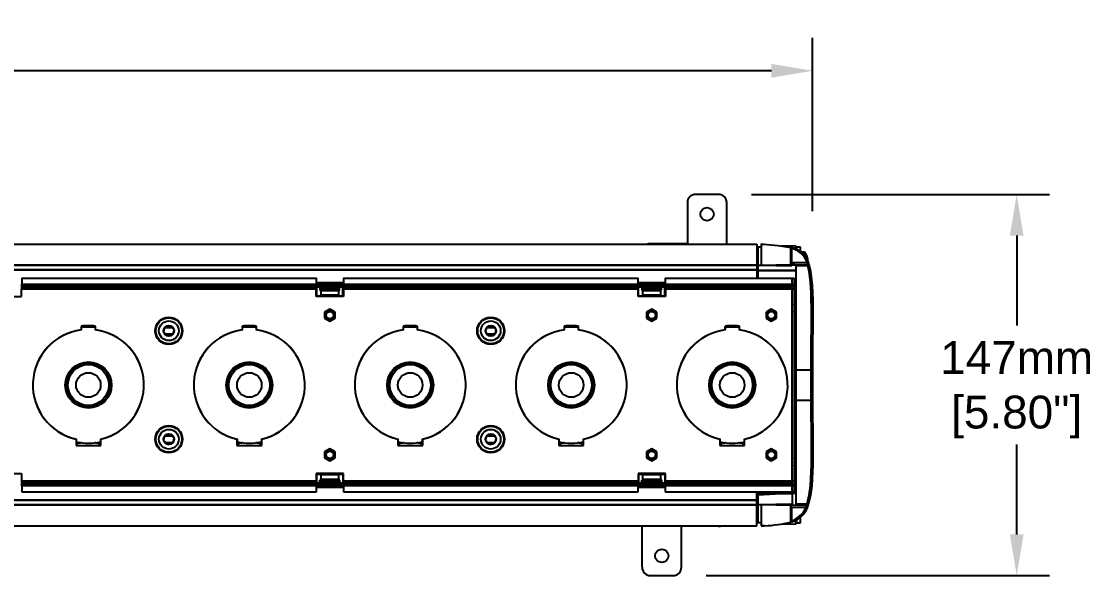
# Model space of a CAD drawing. Header units: inches. Extents: x 2.5 to 102.3, y 2 to 82.2.
# Drawn here: x 68.87 to 85.22, y 5.64 to 14.07 of the extents above; entities that cross this region are included whole.
import ezdxf

# ---------------------------------------------------------------- set-up
doc = ezdxf.new("R2010")
doc.units = ezdxf.units.IN
doc.header["$MEASUREMENT"] = 0
doc.layers.add('DIM', color=1, linetype='Continuous')
doc.styles.add('Arial', font='arial.ttf')
doc.dimstyles.new('ETC EU Metric & ANSI.50 Stacked', dxfattribs={"dimscale": 2.666667, "dimtxt": 0.5, "dimasz": 0.625, "dimexe": 0.5, "dimexo": 0.5, "dimgap": 0.166667, "dimtad": 0, "dimtih": 1, "dimtoh": 1, "dimdec": 0, "dimlfac": 25.4, "dimzin": 4, "dimdsep": 46, "dimtxsty": 'Arial', "dimcen": 0.25, "dimadec": 0, "dimazin": 0, "dimtfac": 0.75, "dimtdec": 0, "dimtofl": 0, "dimtmove": 0, "dimatfit": 3, "dimfxl": 1, "dimtolj": 1, "dimtzin": 0, "dimarcsym": 0})

# ---------------------------------------------------------------- blocks, each defined once
blk = doc.blocks.new('*D0')
at = {"layer": 'Defpoints', "color": 0, "transparency": 16777216}
for p in [(79.48, 11.436), (78.791, 5.636), (84.018, 5.636)]:
    blk.add_point(p, dxfattribs=at)
at = {"layer": 'DIM', "color": 0, "lineweight": -2, "transparency": 16777216}
for p, q in [((79.98, 11.436), (84.518, 11.436)), ((84.018, 10.811), (84.018, 9.441)), ((84.018, 6.261), (84.018, 7.631)), ((79.291, 5.636), (84.518, 5.636))]:
    blk.add_line(p, q, dxfattribs=at)
at = {"layer": 'DIM', "color": 0, "transparency": 16777216}
for points in [[(83.914, 10.811), (84.123, 10.811), (84.018, 11.436)], [(83.914, 6.261), (84.123, 6.261), (84.018, 5.636)]]:
    blk.add_solid(points, dxfattribs=at)
at = {"layer": 'DIM', "color": 0, "transparency": 16777216, "char_height": 0.5, "attachment_point": 5, "style": 'Arial'}
for s, insert in [('\\A1;147mm', (84.018, 8.954)), ('\\A1;[5.80"]', (84.018, 8.049))]:
    blk.add_mtext(s, dxfattribs=dict(at, insert=insert))
blk = doc.blocks.new('*D1')
at = {"layer": 'Defpoints', "color": 0, "transparency": 16777216}
for p in [(80.911, 13.319), (2.513, 10.68), (80.911, 10.68)]:
    blk.add_point(p, dxfattribs=at)
at = {"layer": 'DIM', "color": 0, "lineweight": -2, "transparency": 16777216}
for p, q in [((2.513, 11.18), (2.513, 13.819)), ((80.911, 11.18), (80.911, 13.819)), ((3.138, 13.319), (40.247, 13.319)), ((80.286, 13.319), (43.177, 13.319))]:
    blk.add_line(p, q, dxfattribs=at)
at = {"layer": 'DIM', "color": 0, "transparency": 16777216}
for points in [[(3.138, 13.424), (3.138, 13.215), (2.513, 13.319)], [(80.286, 13.424), (80.286, 13.215), (80.911, 13.319)]]:
    blk.add_solid(points, dxfattribs=at)
at = {"layer": 'DIM', "color": 0, "transparency": 16777216, "char_height": 0.5, "attachment_point": 5, "style": 'Arial'}
for s, insert in [('\\A1;1991mm', (41.712, 13.741)), ('\\A1;[78.40"]', (41.712, 12.832))]:
    blk.add_mtext(s, dxfattribs=dict(at, insert=insert))

msp = doc.modelspace()

# ---------------------------------------------------------------- linework, layer by layer
for p, q in [((79.005, 11.311), (79.005, 10.686)), ((79.48, 11.436), (79.13, 11.436)), ((79.605, 10.68), (79.605, 11.311)), ((3.363, 10.68), (80.063, 10.68)), ((79.005, 10.686), (78.441, 10.686)), ((80.063, 10.68), (80.063, 10.163)), ((80.078, 10.636), (80.078, 10.354)), ((80.128, 10.683), (80.128, 10.355)), ((80.128, 10.683), (80.221, 10.677)), ((80.128, 10.679), (80.221, 10.677)), ((80.655, 10.649), (80.437, 10.653)), ((80.579, 10.628), (80.581, 10.627)), ((80.583, 10.626), (80.581, 10.627)), ((80.583, 10.382), (80.583, 10.632)), ((80.655, 10.607), (80.655, 10.649)), ((80.665, 10.639), (80.665, 10.6)), ((80.725, 10.634), (80.665, 10.634)), ((80.725, 10.561), (80.725, 10.634)), ((80.063, 10.518), (80.078, 10.517)), ((80.588, 10.617), (80.588, 10.395)), ((80.776, 10.559), (80.747, 10.559)), ((80.747, 10.559), (80.747, 10.544)), ((80.776, 10.559), (80.776, 10.521)), ((80.793, 10.551), (80.793, 10.499)), ((80.828, 10.494), (80.828, 10.493)), ((3.363, 10.367), (80.063, 10.367)), ((80.063, 10.355), (3.363, 10.355)), ((80.072, 10.394), (80.06, 10.395)), ((80.063, 10.361), (80.078, 10.361)), ((80.078, 10.351), (80.063, 10.351)), ((80.065, 10.418), (80.078, 10.417)), ((80.078, 10.407), (80.065, 10.408)), ((80.128, 10.355), (80.078, 10.354)), ((80.078, 10.347), (80.078, 10.163)), ((80.578, 10.347), (80.117, 10.355)), ((80.404, 10.36), (80.578, 10.357)), ((80.578, 10.357), (80.578, 10.363)), ((80.588, 10.357), (80.578, 10.357)), ((80.579, 10.363), (80.579, 10.363)), ((80.588, 10.366), (80.588, 10.357)), ((80.593, 10.365), (80.593, 10.365)), ((80.658, 10.366), (80.658, 10.366)), ((80.659, 10.366), (80.829, 10.369)), ((80.659, 6.709), (80.659, 10.366)), ((80.84, 10.349), (80.659, 10.346)), ((80.828, 10.422), (80.828, 10.386)), ((80.828, 10.421), (80.841, 10.422)), ((80.841, 10.42), (80.828, 10.42)), ((80.828, 10.418), (80.841, 10.419)), ((80.829, 10.369), (80.833, 10.369)), ((80.841, 10.449), (80.838, 10.448)), ((80.838, 10.447), (80.841, 10.447)), ((3.363, 10.295), (80.063, 10.295)), ((80.063, 10.285), (3.363, 10.285)), ((68.869, 10.157), (68.874, 10.163)), ((68.874, 10.163), (68.874, 10.07)), ((68.874, 10.163), (73.353, 10.163)), ((73.353, 10.163), (73.353, 10.07)), ((73.358, 10.157), (73.353, 10.163)), ((73.358, 10.068), (73.358, 10.157)), ((73.774, 10.163), (73.769, 10.157)), ((73.769, 10.157), (73.769, 10.068)), ((73.774, 10.07), (73.774, 10.163)), ((73.774, 10.163), (78.253, 10.163)), ((78.253, 10.163), (78.253, 10.07)), ((78.258, 10.157), (78.253, 10.163)), ((78.258, 10.068), (78.258, 10.157)), ((78.674, 10.163), (78.669, 10.157)), ((78.669, 10.157), (78.669, 10.068)), ((78.674, 10.07), (78.674, 10.163)), ((78.674, 10.163), (80.603, 10.163)), ((80.063, 10.221), (80.078, 10.221)), ((80.078, 10.211), (80.063, 10.211)), ((80.078, 10.285), (80.659, 10.285)), ((80.659, 10.275), (80.078, 10.275)), ((80.603, 6.909), (80.603, 10.163)), ((80.603, 10.163), (80.633, 10.161)), ((80.633, 10.161), (80.633, 10.07)), ((68.871, 9.884), (68.871, 9.996)), ((73.356, 9.996), (68.871, 9.996)), ((68.873, 10.036), (68.872, 10.03)), ((68.872, 10.03), (73.355, 10.03)), ((73.354, 10.036), (68.873, 10.036)), ((68.874, 10.07), (73.353, 10.07)), ((73.354, 10.036), (73.355, 10.03)), ((73.356, 9.884), (73.356, 9.996)), ((73.358, 10.096), (73.769, 10.096)), ((73.769, 10.087), (73.358, 10.087)), ((73.363, 10.018), (73.358, 10.068)), ((73.359, 10.057), (73.768, 10.057)), ((73.768, 10.055), (73.359, 10.055)), ((73.362, 10.034), (73.413, 10.034)), ((73.362, 10.031), (73.413, 10.031)), ((73.363, 10.018), (73.363, 9.891)), ((73.413, 10.055), (73.413, 9.986)), ((73.413, 9.986), (73.428, 10.001)), ((73.427, 9.972), (73.413, 9.986)), ((73.428, 10.041), (73.414, 10.055)), ((73.699, 9.972), (73.427, 9.972)), ((73.698, 10.041), (73.428, 10.041)), ((73.698, 10.001), (73.428, 10.001)), ((73.698, 10.031), (73.429, 10.031)), ((73.429, 10.011), (73.429, 10.031)), ((73.698, 10.011), (73.429, 10.011)), ((73.698, 10.041), (73.713, 10.055)), ((73.698, 10.011), (73.698, 10.031)), ((73.713, 9.986), (73.698, 10.001)), ((73.699, 9.972), (73.713, 9.986)), ((73.713, 9.986), (73.713, 10.055)), ((73.713, 10.034), (73.765, 10.034)), ((73.713, 10.031), (73.765, 10.031)), ((73.769, 10.068), (73.763, 10.018)), ((73.763, 9.891), (73.763, 10.018)), ((73.771, 9.996), (73.771, 9.884)), ((78.256, 9.996), (73.771, 9.996)), ((73.772, 10.03), (73.773, 10.036)), ((73.772, 10.03), (78.255, 10.03)), ((78.254, 10.036), (73.773, 10.036)), ((73.774, 10.07), (78.253, 10.07)), ((78.254, 10.036), (78.255, 10.03)), ((78.256, 9.884), (78.256, 9.996)), ((78.258, 10.096), (78.669, 10.096)), ((78.669, 10.087), (78.258, 10.087)), ((78.263, 10.018), (78.258, 10.068)), ((78.259, 10.057), (78.668, 10.057)), ((78.668, 10.055), (78.259, 10.055)), ((78.262, 10.034), (78.313, 10.034)), ((78.262, 10.031), (78.313, 10.031)), ((78.263, 9.891), (78.263, 10.018)), ((78.313, 10.055), (78.313, 9.986)), ((78.313, 9.986), (78.328, 10.001)), ((78.327, 9.972), (78.313, 9.986)), ((78.328, 10.041), (78.314, 10.055)), ((78.599, 9.972), (78.327, 9.972)), ((78.598, 10.041), (78.328, 10.041)), ((78.598, 10.001), (78.328, 10.001)), ((78.329, 10.011), (78.329, 10.031)), ((78.598, 10.031), (78.329, 10.031)), ((78.598, 10.011), (78.329, 10.011)), ((78.598, 10.041), (78.613, 10.055)), ((78.598, 10.011), (78.598, 10.031)), ((78.613, 9.986), (78.598, 10.001)), ((78.599, 9.972), (78.613, 9.986)), ((78.613, 9.986), (78.613, 10.055)), ((78.613, 10.034), (78.665, 10.034)), ((78.613, 10.031), (78.665, 10.031)), ((78.669, 10.068), (78.663, 10.018)), ((78.663, 9.891), (78.663, 10.018)), ((78.671, 9.996), (78.671, 9.884)), ((80.631, 9.996), (78.671, 9.996)), ((78.672, 10.03), (78.673, 10.036)), ((78.672, 10.03), (80.603, 10.03)), ((80.603, 10.036), (78.673, 10.036)), ((78.674, 10.07), (80.633, 10.07)), ((80.633, 10.061), (80.603, 10.036)), ((80.633, 10.055), (80.603, 10.03)), ((80.631, 9.996), (80.631, 7.076)), ((80.631, 9.986), (80.659, 9.983)), ((80.659, 9.974), (80.631, 9.976)), ((80.633, 10.092), (80.659, 10.091)), ((80.659, 10.081), (80.633, 10.082)), ((80.633, 10.061), (80.633, 10.055)), ((68.456, 9.884), (68.871, 9.884)), ((68.871, 9.884), (68.863, 9.891)), ((73.356, 9.884), (73.363, 9.891)), ((73.771, 9.884), (73.356, 9.884)), ((73.363, 9.891), (73.404, 9.891)), ((73.414, 9.892), (73.427, 9.903)), ((73.699, 9.903), (73.427, 9.903)), ((73.713, 9.892), (73.699, 9.903)), ((73.723, 9.891), (73.763, 9.891)), ((73.771, 9.884), (73.763, 9.891)), ((78.256, 9.884), (78.263, 9.891)), ((78.671, 9.884), (78.256, 9.884)), ((78.263, 9.891), (78.313, 9.891)), ((78.313, 9.891), (78.327, 9.903)), ((78.599, 9.903), (78.327, 9.903)), ((78.613, 9.891), (78.599, 9.903)), ((78.613, 9.891), (78.663, 9.891)), ((78.671, 9.884), (78.663, 9.891)), ((80.631, 9.857), (80.659, 9.856)), ((73.563, 9.691), (73.483, 9.645)), ((73.563, 9.688), (73.486, 9.643)), ((73.643, 9.645), (73.563, 9.691)), ((73.563, 9.688), (73.563, 9.691)), ((73.641, 9.643), (73.563, 9.688)), ((78.463, 9.691), (78.383, 9.645)), ((78.463, 9.688), (78.386, 9.643)), ((78.543, 9.645), (78.463, 9.691)), ((78.463, 9.688), (78.463, 9.691)), ((78.541, 9.643), (78.463, 9.688)), ((80.283, 9.691), (80.203, 9.645)), ((80.283, 9.688), (80.206, 9.643)), ((80.363, 9.645), (80.283, 9.691)), ((80.283, 9.688), (80.283, 9.691)), ((80.361, 9.643), (80.283, 9.688)), ((73.483, 9.645), (73.483, 9.552)), ((73.486, 9.643), (73.483, 9.645)), ((73.486, 9.554), (73.483, 9.552)), ((73.483, 9.552), (73.563, 9.506)), ((73.486, 9.643), (73.486, 9.554)), ((73.486, 9.554), (73.563, 9.509)), ((73.563, 9.509), (73.641, 9.554)), ((73.563, 9.506), (73.643, 9.552)), ((73.563, 9.509), (73.563, 9.506)), ((73.641, 9.643), (73.643, 9.645)), ((73.641, 9.554), (73.641, 9.643)), ((73.641, 9.554), (73.643, 9.552)), ((73.643, 9.552), (73.643, 9.645)), ((78.383, 9.645), (78.383, 9.552)), ((78.386, 9.643), (78.383, 9.645)), ((78.386, 9.554), (78.383, 9.552)), ((78.383, 9.552), (78.463, 9.506)), ((78.386, 9.643), (78.386, 9.554)), ((78.386, 9.554), (78.463, 9.509)), ((78.463, 9.509), (78.541, 9.554)), ((78.463, 9.506), (78.543, 9.552)), ((78.463, 9.509), (78.463, 9.506)), ((78.541, 9.643), (78.543, 9.645)), ((78.541, 9.554), (78.541, 9.643)), ((78.541, 9.554), (78.543, 9.552)), ((78.543, 9.552), (78.543, 9.645)), ((80.203, 9.645), (80.203, 9.552)), ((80.206, 9.643), (80.203, 9.645)), ((80.206, 9.554), (80.203, 9.552)), ((80.203, 9.552), (80.283, 9.506)), ((80.206, 9.643), (80.206, 9.554)), ((80.206, 9.554), (80.283, 9.509)), ((80.283, 9.509), (80.361, 9.554)), ((80.283, 9.506), (80.363, 9.552)), ((80.283, 9.509), (80.283, 9.506)), ((80.361, 9.643), (80.363, 9.645)), ((80.361, 9.554), (80.361, 9.643)), ((80.361, 9.554), (80.363, 9.552)), ((80.363, 9.552), (80.363, 9.645)), ((69.779, 9.433), (69.779, 9.374)), ((69.788, 9.424), (69.779, 9.433)), ((69.783, 9.374), (69.783, 9.421)), ((69.787, 9.416), (69.888, 9.422)), ((69.79, 9.424), (69.79, 9.424)), ((69.79, 9.424), (69.79, 9.416)), ((69.888, 9.422), (69.99, 9.416)), ((69.987, 9.424), (69.987, 9.424)), ((69.987, 9.416), (69.987, 9.424)), ((69.988, 9.424), (69.998, 9.433)), ((69.994, 9.421), (69.994, 9.374)), ((69.998, 9.374), (69.998, 9.433)), ((71.041, 9.332), (71.058, 9.306)), ((71.052, 9.409), (71.173, 9.409)), ((71.17, 9.414), (71.056, 9.414)), ((71.084, 9.433), (71.059, 9.417)), ((71.061, 9.416), (71.169, 9.416)), ((71.079, 9.43), (71.137, 9.43)), ((71.082, 9.432), (71.133, 9.432)), ((71.144, 9.433), (71.114, 9.439)), ((71.186, 9.39), (71.169, 9.416)), ((71.185, 9.331), (71.191, 9.361)), ((72.229, 9.433), (72.229, 9.374)), ((72.238, 9.424), (72.229, 9.433)), ((72.233, 9.374), (72.233, 9.421)), ((72.237, 9.416), (72.338, 9.422)), ((72.24, 9.424), (72.24, 9.424)), ((72.24, 9.424), (72.24, 9.416)), ((72.338, 9.422), (72.44, 9.416)), ((72.437, 9.424), (72.437, 9.424)), ((72.437, 9.416), (72.437, 9.424)), ((72.438, 9.424), (72.448, 9.433)), ((72.444, 9.421), (72.444, 9.374)), ((72.448, 9.374), (72.448, 9.433)), ((74.688, 9.424), (74.679, 9.433)), ((74.679, 9.433), (74.679, 9.374)), ((74.683, 9.374), (74.683, 9.421)), ((74.687, 9.416), (74.788, 9.422)), ((74.69, 9.424), (74.69, 9.424)), ((74.69, 9.424), (74.69, 9.416)), ((74.788, 9.422), (74.89, 9.416)), ((74.887, 9.424), (74.887, 9.424)), ((74.887, 9.416), (74.887, 9.424)), ((74.888, 9.424), (74.898, 9.433)), ((74.894, 9.421), (74.894, 9.374)), ((74.898, 9.374), (74.898, 9.433)), ((75.941, 9.332), (75.958, 9.306)), ((75.952, 9.409), (76.073, 9.409)), ((76.07, 9.414), (75.956, 9.414)), ((75.984, 9.433), (75.959, 9.417)), ((75.961, 9.416), (76.069, 9.416)), ((75.979, 9.43), (76.037, 9.43)), ((75.982, 9.432), (76.033, 9.432)), ((76.044, 9.433), (76.014, 9.439)), ((76.086, 9.39), (76.069, 9.416)), ((76.085, 9.331), (76.091, 9.361)), ((77.138, 9.424), (77.129, 9.433)), ((77.129, 9.433), (77.129, 9.374)), ((77.133, 9.374), (77.133, 9.421)), ((77.137, 9.416), (77.238, 9.422)), ((77.14, 9.424), (77.14, 9.424)), ((77.14, 9.424), (77.14, 9.416)), ((77.238, 9.422), (77.34, 9.416)), ((77.337, 9.424), (77.337, 9.424)), ((77.337, 9.416), (77.337, 9.424)), ((77.338, 9.424), (77.348, 9.433)), ((77.344, 9.421), (77.344, 9.374)), ((77.348, 9.374), (77.348, 9.433)), ((79.588, 9.424), (79.579, 9.433)), ((79.579, 9.433), (79.579, 9.374)), ((79.583, 9.374), (79.583, 9.421)), ((79.587, 9.416), (79.688, 9.422)), ((79.59, 9.424), (79.59, 9.424)), ((79.59, 9.424), (79.59, 9.416)), ((79.688, 9.422), (79.79, 9.416)), ((79.787, 9.424), (79.787, 9.424)), ((79.787, 9.416), (79.787, 9.424)), ((79.788, 9.424), (79.798, 9.433)), ((79.794, 9.421), (79.794, 9.374)), ((79.798, 9.374), (79.798, 9.433)), ((71.053, 9.314), (71.176, 9.314)), ((71.056, 9.309), (71.171, 9.309)), ((71.169, 9.306), (71.058, 9.306)), ((71.083, 9.289), (71.113, 9.283)), ((71.089, 9.292), (71.148, 9.292)), ((71.143, 9.289), (71.168, 9.306)), ((75.953, 9.314), (76.076, 9.314)), ((75.956, 9.309), (76.071, 9.309)), ((76.069, 9.306), (75.958, 9.306)), ((75.983, 9.289), (76.013, 9.283)), ((75.989, 9.292), (76.048, 9.292)), ((76.043, 9.289), (76.068, 9.306)), ((80.659, 8.768), (80.891, 8.768)), ((80.892, 8.307), (80.891, 8.768)), ((80.911, 8.768), (80.911, 8.307)), ((80.659, 8.307), (80.892, 8.307)), ((69.7, 7.712), (69.7, 7.615)), ((69.706, 7.664), (69.706, 7.712)), ((70.071, 7.712), (70.071, 7.664)), ((70.077, 7.615), (70.077, 7.712)), ((71.174, 7.758), (71.051, 7.758)), ((71.053, 7.761), (71.172, 7.761)), ((71.17, 7.764), (71.056, 7.764)), ((71.058, 7.766), (71.169, 7.766)), ((71.084, 7.783), (71.059, 7.767)), ((71.079, 7.78), (71.138, 7.78)), ((71.144, 7.783), (71.114, 7.789)), ((71.186, 7.74), (71.169, 7.766)), ((71.185, 7.681), (71.191, 7.711)), ((72.15, 7.712), (72.15, 7.615)), ((72.156, 7.664), (72.156, 7.712)), ((72.521, 7.712), (72.521, 7.664)), ((72.527, 7.615), (72.527, 7.712)), ((74.6, 7.712), (74.6, 7.615)), ((74.606, 7.664), (74.606, 7.712)), ((74.971, 7.712), (74.971, 7.664)), ((74.977, 7.615), (74.977, 7.712)), ((76.074, 7.758), (75.951, 7.758)), ((75.953, 7.761), (76.072, 7.761)), ((76.07, 7.764), (75.956, 7.764)), ((75.958, 7.766), (76.069, 7.766)), ((75.984, 7.783), (75.959, 7.767)), ((75.979, 7.78), (76.038, 7.78)), ((76.044, 7.783), (76.014, 7.789)), ((76.086, 7.74), (76.069, 7.766)), ((76.085, 7.681), (76.091, 7.711)), ((77.05, 7.712), (77.05, 7.615)), ((77.056, 7.664), (77.056, 7.712)), ((77.421, 7.712), (77.421, 7.664)), ((77.427, 7.615), (77.427, 7.712)), ((79.5, 7.712), (79.5, 7.615)), ((79.506, 7.664), (79.506, 7.712)), ((79.871, 7.712), (79.871, 7.664)), ((79.877, 7.615), (79.877, 7.712)), ((69.7, 7.615), (69.713, 7.628)), ((69.7, 7.615), (70.077, 7.615)), ((69.713, 7.628), (69.713, 7.66)), ((69.715, 7.63), (69.743, 7.654)), ((69.743, 7.654), (69.743, 7.662)), ((69.743, 7.654), (69.775, 7.654)), ((70.001, 7.654), (70.034, 7.654)), ((70.034, 7.654), (70.034, 7.662)), ((70.062, 7.63), (70.034, 7.654)), ((70.063, 7.66), (70.063, 7.628)), ((70.077, 7.615), (70.063, 7.628)), ((71.041, 7.682), (71.058, 7.656)), ((71.053, 7.663), (71.175, 7.663)), ((71.056, 7.659), (71.171, 7.659)), ((71.166, 7.656), (71.058, 7.656)), ((71.083, 7.639), (71.113, 7.633)), ((71.09, 7.642), (71.148, 7.642)), ((71.094, 7.641), (71.145, 7.641)), ((71.143, 7.639), (71.168, 7.656)), ((72.15, 7.615), (72.163, 7.628)), ((72.15, 7.615), (72.527, 7.615)), ((72.163, 7.628), (72.163, 7.66)), ((72.165, 7.63), (72.193, 7.654)), ((72.193, 7.654), (72.193, 7.662)), ((72.193, 7.654), (72.225, 7.654)), ((72.451, 7.654), (72.484, 7.654)), ((72.484, 7.654), (72.484, 7.662)), ((72.512, 7.63), (72.484, 7.654)), ((72.513, 7.66), (72.513, 7.628)), ((72.527, 7.615), (72.513, 7.628)), ((73.563, 7.566), (73.483, 7.52)), ((73.563, 7.563), (73.486, 7.518)), ((73.643, 7.52), (73.563, 7.566)), ((73.563, 7.563), (73.563, 7.566)), ((73.641, 7.518), (73.563, 7.563)), ((74.6, 7.615), (74.613, 7.628)), ((74.6, 7.615), (74.977, 7.615)), ((74.613, 7.628), (74.613, 7.66)), ((74.615, 7.63), (74.643, 7.654)), ((74.643, 7.654), (74.643, 7.662)), ((74.643, 7.654), (74.675, 7.654)), ((74.901, 7.654), (74.934, 7.654)), ((74.934, 7.654), (74.934, 7.662)), ((74.962, 7.63), (74.934, 7.654)), ((74.963, 7.66), (74.963, 7.628)), ((74.977, 7.615), (74.963, 7.628)), ((75.941, 7.682), (75.958, 7.656)), ((75.953, 7.663), (76.075, 7.663)), ((75.956, 7.659), (76.071, 7.659)), ((76.066, 7.656), (75.958, 7.656)), ((75.983, 7.639), (76.013, 7.633)), ((75.99, 7.642), (76.048, 7.642)), ((75.994, 7.641), (76.045, 7.641)), ((76.043, 7.639), (76.068, 7.656)), ((77.05, 7.615), (77.063, 7.628)), ((77.05, 7.615), (77.427, 7.615)), ((77.063, 7.628), (77.063, 7.66)), ((77.065, 7.63), (77.093, 7.654)), ((77.093, 7.654), (77.093, 7.662)), ((77.093, 7.654), (77.125, 7.654)), ((77.351, 7.654), (77.384, 7.654)), ((77.384, 7.654), (77.384, 7.662)), ((77.412, 7.63), (77.384, 7.654)), ((77.396, 7.644), (77.413, 7.644)), ((77.413, 7.66), (77.413, 7.628)), ((77.427, 7.615), (77.413, 7.628)), ((78.463, 7.566), (78.383, 7.52)), ((78.463, 7.563), (78.386, 7.518)), ((78.543, 7.52), (78.463, 7.566)), ((78.463, 7.563), (78.463, 7.566)), ((78.541, 7.518), (78.463, 7.563)), ((79.5, 7.615), (79.513, 7.628)), ((79.5, 7.615), (79.877, 7.615)), ((79.513, 7.628), (79.513, 7.66)), ((79.513, 7.644), (79.531, 7.644)), ((79.515, 7.63), (79.543, 7.654)), ((79.543, 7.654), (79.543, 7.662)), ((79.543, 7.654), (79.575, 7.654)), ((79.801, 7.654), (79.834, 7.654)), ((79.834, 7.654), (79.834, 7.662)), ((79.862, 7.63), (79.834, 7.654)), ((79.863, 7.66), (79.863, 7.628)), ((79.877, 7.615), (79.863, 7.628)), ((80.283, 7.566), (80.203, 7.52)), ((80.283, 7.563), (80.206, 7.518)), ((80.363, 7.52), (80.283, 7.566)), ((80.283, 7.563), (80.283, 7.566)), ((80.361, 7.518), (80.283, 7.563)), ((73.483, 7.52), (73.483, 7.427)), ((73.486, 7.518), (73.483, 7.52)), ((73.486, 7.429), (73.483, 7.427)), ((73.483, 7.427), (73.563, 7.381)), ((73.486, 7.518), (73.486, 7.429)), ((73.486, 7.429), (73.563, 7.384)), ((73.563, 7.384), (73.641, 7.429)), ((73.563, 7.381), (73.643, 7.427)), ((73.563, 7.384), (73.563, 7.381)), ((73.641, 7.518), (73.643, 7.52)), ((73.641, 7.429), (73.641, 7.518)), ((73.641, 7.429), (73.643, 7.427)), ((73.643, 7.427), (73.643, 7.52)), ((78.383, 7.52), (78.383, 7.427)), ((78.386, 7.518), (78.383, 7.52)), ((78.386, 7.429), (78.383, 7.427)), ((78.383, 7.427), (78.463, 7.381)), ((78.386, 7.518), (78.386, 7.429)), ((78.386, 7.429), (78.463, 7.384)), ((78.463, 7.384), (78.541, 7.429)), ((78.463, 7.381), (78.543, 7.427)), ((78.463, 7.384), (78.463, 7.381)), ((78.541, 7.518), (78.543, 7.52)), ((78.541, 7.429), (78.541, 7.518)), ((78.541, 7.429), (78.543, 7.427)), ((78.543, 7.427), (78.543, 7.52)), ((80.203, 7.52), (80.203, 7.427)), ((80.206, 7.518), (80.203, 7.52)), ((80.206, 7.429), (80.203, 7.427)), ((80.203, 7.427), (80.283, 7.381)), ((80.206, 7.518), (80.206, 7.429)), ((80.206, 7.429), (80.283, 7.384)), ((80.283, 7.384), (80.361, 7.429)), ((80.283, 7.381), (80.363, 7.427)), ((80.283, 7.384), (80.283, 7.381)), ((80.361, 7.518), (80.363, 7.52)), ((80.361, 7.429), (80.361, 7.518)), ((80.361, 7.429), (80.363, 7.427)), ((80.363, 7.427), (80.363, 7.52)), ((80.659, 7.217), (80.631, 7.215)), ((68.456, 7.189), (68.871, 7.189)), ((68.871, 7.189), (68.863, 7.181)), ((68.871, 7.189), (68.871, 7.076)), ((68.871, 7.076), (73.356, 7.076)), ((68.872, 7.042), (68.873, 7.036)), ((73.355, 7.042), (68.872, 7.042)), ((68.873, 7.036), (73.354, 7.036)), ((73.355, 7.042), (73.354, 7.036)), ((73.356, 7.189), (73.356, 7.076)), ((73.356, 7.189), (73.363, 7.181)), ((73.771, 7.189), (73.356, 7.189)), ((73.358, 7.004), (73.363, 7.054)), ((73.413, 7.041), (73.362, 7.041)), ((73.413, 7.038), (73.362, 7.038)), ((73.363, 7.181), (73.363, 7.054)), ((73.363, 7.181), (73.413, 7.181)), ((73.413, 7.181), (73.427, 7.17)), ((73.427, 7.1), (73.413, 7.086)), ((73.413, 7.086), (73.428, 7.071)), ((73.413, 7.017), (73.413, 7.086)), ((73.428, 7.031), (73.414, 7.017)), ((73.699, 7.17), (73.427, 7.17)), ((73.699, 7.1), (73.427, 7.1)), ((73.698, 7.071), (73.428, 7.071)), ((73.698, 7.031), (73.428, 7.031)), ((73.429, 7.061), (73.429, 7.041)), ((73.698, 7.061), (73.429, 7.061)), ((73.698, 7.041), (73.429, 7.041)), ((73.713, 7.086), (73.698, 7.071)), ((73.698, 7.061), (73.698, 7.041)), ((73.698, 7.031), (73.713, 7.017)), ((73.713, 7.181), (73.699, 7.17)), ((73.699, 7.1), (73.713, 7.086)), ((73.713, 7.181), (73.763, 7.181)), ((73.713, 7.086), (73.713, 7.017)), ((73.765, 7.041), (73.713, 7.041)), ((73.765, 7.038), (73.713, 7.038)), ((73.771, 7.189), (73.763, 7.181)), ((73.763, 7.181), (73.763, 7.054)), ((73.763, 7.054), (73.769, 7.004)), ((73.771, 7.076), (73.771, 7.189)), ((73.771, 7.076), (78.256, 7.076)), ((73.773, 7.036), (73.772, 7.042)), ((78.255, 7.042), (73.772, 7.042)), ((73.773, 7.036), (78.254, 7.036)), ((78.255, 7.042), (78.254, 7.036)), ((78.256, 7.189), (78.256, 7.076)), ((78.256, 7.189), (78.263, 7.181)), ((78.671, 7.189), (78.256, 7.189)), ((78.258, 7.004), (78.263, 7.054)), ((78.313, 7.041), (78.262, 7.041)), ((78.313, 7.038), (78.262, 7.038)), ((78.263, 7.181), (78.263, 7.054)), ((78.263, 7.181), (78.313, 7.181)), ((78.313, 7.181), (78.327, 7.17)), ((78.327, 7.1), (78.313, 7.086)), ((78.313, 7.086), (78.328, 7.071)), ((78.313, 7.017), (78.313, 7.086)), ((78.328, 7.031), (78.314, 7.017)), ((78.599, 7.17), (78.327, 7.17)), ((78.599, 7.1), (78.327, 7.1)), ((78.598, 7.071), (78.328, 7.071)), ((78.598, 7.031), (78.328, 7.031)), ((78.329, 7.061), (78.329, 7.041)), ((78.598, 7.061), (78.329, 7.061)), ((78.598, 7.041), (78.329, 7.041)), ((78.613, 7.086), (78.598, 7.071)), ((78.598, 7.061), (78.598, 7.041)), ((78.598, 7.031), (78.613, 7.017)), ((78.613, 7.181), (78.599, 7.17)), ((78.599, 7.1), (78.613, 7.086)), ((78.613, 7.181), (78.663, 7.181)), ((78.613, 7.086), (78.613, 7.017)), ((78.665, 7.041), (78.613, 7.041)), ((78.665, 7.038), (78.613, 7.038)), ((78.671, 7.189), (78.663, 7.181)), ((78.663, 7.181), (78.663, 7.054)), ((78.663, 7.054), (78.669, 7.004)), ((78.671, 7.076), (78.671, 7.189)), ((78.671, 7.076), (80.631, 7.076)), ((78.673, 7.036), (78.672, 7.042)), ((80.603, 7.042), (78.672, 7.042)), ((78.673, 7.036), (80.603, 7.036)), ((80.633, 7.017), (80.603, 7.042)), ((80.633, 7.011), (80.603, 7.036)), ((80.631, 7.096), (80.659, 7.098)), ((80.659, 7.089), (80.631, 7.087)), ((68.874, 6.909), (68.869, 6.915)), ((73.353, 7.003), (68.874, 7.003)), ((68.874, 7.003), (68.874, 6.909)), ((68.874, 6.909), (73.353, 6.909)), ((73.353, 7.003), (73.353, 6.909)), ((73.353, 6.909), (73.358, 6.915)), ((73.358, 6.915), (73.358, 7.004)), ((73.358, 6.985), (73.769, 6.985)), ((73.769, 6.977), (73.358, 6.977)), ((73.359, 7.017), (73.768, 7.017)), ((73.768, 7.015), (73.359, 7.015)), ((73.769, 7.004), (73.769, 6.915)), ((73.769, 6.915), (73.774, 6.909)), ((73.774, 6.909), (73.774, 7.003)), ((78.253, 7.003), (73.774, 7.003)), ((73.774, 6.909), (78.253, 6.909)), ((78.253, 7.003), (78.253, 6.909)), ((78.253, 6.909), (78.258, 6.915)), ((78.258, 6.915), (78.258, 7.004)), ((78.258, 6.985), (78.669, 6.985)), ((78.669, 6.977), (78.258, 6.977)), ((78.259, 7.017), (78.668, 7.017)), ((78.668, 7.015), (78.259, 7.015)), ((78.669, 7.004), (78.669, 6.915)), ((78.669, 6.915), (78.674, 6.909)), ((78.674, 6.909), (78.674, 7.003)), ((80.633, 7.003), (78.674, 7.003)), ((78.674, 6.909), (80.603, 6.909)), ((80.063, 6.393), (80.063, 6.909)), ((80.075, 6.895), (80.063, 6.895)), ((80.078, 6.909), (80.078, 6.725)), ((80.078, 6.88), (80.434, 6.899)), ((80.078, 6.87), (80.433, 6.889)), ((80.433, 6.879), (80.078, 6.86)), ((80.433, 6.889), (80.659, 6.889)), ((80.608, 6.879), (80.433, 6.879)), ((80.434, 6.899), (80.605, 6.899)), ((80.633, 6.912), (80.603, 6.909)), ((80.605, 6.899), (80.605, 6.909)), ((80.608, 6.71), (80.608, 6.879)), ((80.633, 7.017), (80.633, 7.011)), ((80.633, 7.003), (80.633, 6.912)), ((80.633, 6.99), (80.659, 6.992)), ((3.363, 6.787), (80.063, 6.787)), ((80.063, 6.777), (3.363, 6.777)), ((3.363, 6.717), (80.063, 6.717)), ((80.063, 6.705), (3.363, 6.705)), ((80.078, 6.842), (80.066, 6.842)), ((80.067, 6.841), (80.067, 6.84)), ((80.072, 6.835), (80.077, 6.835)), ((80.078, 6.836), (80.078, 6.838)), ((80.078, 6.718), (80.078, 6.437)), ((80.078, 6.718), (80.128, 6.717)), ((80.117, 6.718), (80.578, 6.726)), ((80.128, 6.717), (80.128, 6.39)), ((80.578, 6.716), (80.404, 6.713)), ((80.588, 6.716), (80.578, 6.716)), ((80.578, 6.71), (80.578, 6.716)), ((80.579, 6.71), (80.579, 6.71)), ((80.588, 6.716), (80.588, 6.709)), ((80.593, 6.71), (80.819, 6.706)), ((80.659, 6.729), (80.828, 6.726)), ((80.583, 6.452), (80.583, 6.7)), ((80.588, 6.68), (80.588, 6.462)), ((3.363, 6.393), (80.063, 6.393)), ((78.316, 5.761), (78.316, 6.393)), ((79.48, 6.386), (78.916, 6.386)), ((78.916, 5.761), (78.916, 6.386)), ((80.128, 6.394), (80.182, 6.393)), ((80.182, 6.393), (80.128, 6.39)), ((80.431, 6.42), (80.655, 6.423)), ((80.581, 6.452), (80.579, 6.451)), ((80.581, 6.452), (80.583, 6.453)), ((80.655, 6.423), (80.655, 6.481)), ((80.665, 6.486), (80.665, 6.433)), ((80.665, 6.439), (80.725, 6.439)), ((80.725, 6.439), (80.725, 6.533)), ((78.441, 5.636), (78.791, 5.636))]:
    msp.add_line(p, q)
at = {"flags": 128}
for points in [[(78.441, 10.686), (78.416, 10.684), (78.401, 10.68)], [(80.128, 10.637), (80.103, 10.636), (80.078, 10.636)], [(80.221, 10.677), (80.385, 10.662), (80.579, 10.628)], [(80.579, 10.363), (80.579, 10.368), (80.579, 10.5), (80.579, 10.628)], [(80.065, 10.407), (80.081, 10.406), (80.081, 10.406)], [(80.579, 10.363), (80.358, 10.359), (80.243, 10.357), (80.128, 10.355)], [(80.583, 10.402), (80.643, 10.403), (80.829, 10.406)], [(80.833, 10.369), (80.721, 10.367), (80.593, 10.365)], [(80.593, 10.365), (80.621, 10.365), (80.644, 10.366), (80.658, 10.366)], [(80.847, 10.409), (80.846, 10.41), (80.845, 10.41), (80.844, 10.41), (80.842, 10.41), (80.839, 10.409), (80.836, 10.409), (80.833, 10.408), (80.829, 10.406)], [(80.834, 10.369), (80.839, 10.37), (80.845, 10.374), (80.849, 10.378), (80.851, 10.383), (80.852, 10.387), (80.852, 10.39), (80.852, 10.393), (80.852, 10.395), (80.851, 10.398), (80.849, 10.403), (80.847, 10.408), (80.847, 10.409)], [(80.891, 8.768), (80.891, 8.979), (80.893, 9.617), (80.889, 9.94), (80.881, 10.102), (80.86, 10.263), (80.84, 10.349)], [(80.859, 10.355), (80.879, 10.267), (80.906, 10.052), (80.913, 9.835), (80.913, 9.617), (80.911, 8.979), (80.911, 8.768)], [(69.987, 9.424), (69.988, 9.424), (69.989, 9.424)], [(71.042, 9.392), (71.037, 9.377), (71.035, 9.361)], [(72.437, 9.424), (72.438, 9.424), (72.439, 9.424)], [(74.887, 9.424), (74.888, 9.424), (74.889, 9.424)], [(75.942, 9.392), (75.937, 9.377), (75.935, 9.361)], [(77.337, 9.424), (77.338, 9.424), (77.339, 9.424)], [(79.787, 9.424), (79.788, 9.424), (79.789, 9.424)], [(80.828, 6.726), (80.861, 6.862), (80.878, 7.003), (80.893, 7.32), (80.894, 7.638), (80.892, 8.307)], [(80.911, 8.307), (80.911, 8.277), (80.914, 7.638), (80.913, 7.319), (80.898, 7.001), (80.88, 6.859), (80.846, 6.72)], [(71.042, 7.742), (71.037, 7.727), (71.035, 7.711)], [(75.942, 7.742), (75.937, 7.727), (75.935, 7.711)], [(80.075, 6.895), (80.071, 6.903), (80.07, 6.909)], [(80.066, 6.842), (80.07, 6.837), (80.072, 6.835)], [(80.077, 6.836), (80.077, 6.836), (80.078, 6.837)], [(80.128, 6.717), (80.243, 6.715), (80.358, 6.713), (80.579, 6.71)], [(80.579, 6.451), (80.579, 6.462), (80.579, 6.576), (80.579, 6.71)], [(80.593, 6.71), (80.593, 6.71), (80.592, 6.71), (80.586, 6.708), (80.585, 6.707)], [(80.832, 6.666), (80.833, 6.668), (80.835, 6.673), (80.837, 6.678), (80.838, 6.681), (80.838, 6.684), (80.838, 6.689), (80.836, 6.695), (80.832, 6.701), (80.827, 6.705), (80.819, 6.706), (80.819, 6.706)], [(80.815, 6.669), (80.774, 6.67), (80.583, 6.673)], [(80.815, 6.669), (80.818, 6.668), (80.821, 6.667), (80.824, 6.666), (80.827, 6.665), (80.829, 6.665), (80.83, 6.665), (80.831, 6.665), (80.832, 6.666)], [(79.48, 6.386), (79.505, 6.389), (79.52, 6.393)], [(80.06, 6.472), (80.068, 6.482), (80.076, 6.493)], [(80.128, 6.436), (80.103, 6.436), (80.078, 6.437)]]:
    msp.add_lwpolyline(points, dxfattribs=at)
for centre, radius in [((79.305, 11.136), 0.101), ((73.563, 9.599), 0.062), ((73.563, 9.599), 0.0564), ((78.463, 9.599), 0.062), ((78.463, 9.599), 0.0564), ((80.283, 9.599), 0.062), ((80.283, 9.599), 0.0564), ((71.113, 9.361), 0.209), ((71.113, 9.361), 0.199), ((71.113, 9.361), 0.15), ((76.013, 9.361), 0.209), ((76.013, 9.361), 0.199), ((76.013, 9.361), 0.15), ((71.113, 9.361), 0.0809), ((71.113, 9.361), 0.08), ((71.113, 9.361), 0.078), ((76.013, 9.361), 0.0809), ((76.013, 9.361), 0.08), ((76.013, 9.361), 0.078), ((69.888, 8.536), 0.352), ((69.888, 8.536), 0.337), ((69.888, 8.536), 0.311), ((72.338, 8.536), 0.352), ((72.338, 8.536), 0.337), ((72.338, 8.536), 0.311), ((74.788, 8.536), 0.352), ((74.788, 8.536), 0.337), ((74.788, 8.536), 0.311), ((77.238, 8.536), 0.352), ((77.238, 8.536), 0.337), ((77.238, 8.536), 0.311), ((79.688, 8.536), 0.352), ((79.688, 8.536), 0.337), ((79.688, 8.536), 0.311), ((69.888, 8.536), 0.187), ((72.338, 8.536), 0.187), ((74.788, 8.536), 0.187), ((77.238, 8.536), 0.187), ((79.688, 8.536), 0.187), ((71.113, 7.711), 0.209), ((71.113, 7.711), 0.199), ((71.113, 7.711), 0.15), ((76.013, 7.711), 0.209), ((76.013, 7.711), 0.199), ((76.013, 7.711), 0.15), ((71.113, 7.711), 0.0809), ((71.113, 7.711), 0.08), ((71.113, 7.711), 0.078), ((76.013, 7.711), 0.0809), ((76.013, 7.711), 0.08), ((76.013, 7.711), 0.078), ((73.563, 7.474), 0.062), ((73.563, 7.474), 0.0564), ((78.463, 7.474), 0.062), ((78.463, 7.474), 0.0564), ((80.283, 7.474), 0.062), ((80.283, 7.474), 0.0564), ((78.616, 5.936), 0.101)]:
    msp.add_circle(centre, radius)
for centre, radius, start, end in [((79.13, 11.311), 0.125, 90, 180), ((79.48, 11.311), 0.125, 0, 90), ((80.498, 10.265), 0.377, 22.4789, 77.0303), ((80.655, 10.639), 0.01, 0, 89), ((80.5, 10.271), 0.356, 22.3109, 76.4854), ((80.747, 10.537), 0.022, 90, 129.9561), ((80.776, 10.537), 0.022, 39.7904, 90), ((80.613, 10.401), 0.234, 23.5093, 39.7904), ((80.612, 10.402), 0.234, 12.0944, 22.9904), ((80.578, 10.357), 0.01, 269, 0), ((80.722, 10.352), 0.144, 178.0047, 181.9953), ((80.578, 10.373), 0.00999, 273.3886, 0.0744), ((80.593, 10.375), 0.00975, 228.4927, 270.8323), ((80.593, 10.375), 0.01, 230.5417, 270.997), ((80.794, 10.645), 0.231, 278.3767, 281.7421), ((80.667, 10.373), 0.166, 358.807, 11.7492), ((80.953, 10.423), 0.136, 203.5668, 213.114), ((80.839, 10.426), 0.0223, 83.8465, 93.3431), ((80.606, 10.403), 0.236, 4.8721, 11.2476), ((80.83, 10.472), 0.0272, 286.5088, 294.8072), ((80.453, 11.673), 1.379, 286.3086, 287.1237), ((80.661, 10.418), 0.183, 9.6027, 10.3191), ((80.806, 10.437), 0.0387, 335.9303, 337.4095), ((80.797, 10.436), 0.0472, 338.6186, 339.9773), ((88.193, 12.537), 7.651, 196.3587, 196.5684), ((80.378, 9.704), 0.26, 346.5295, 13.4705), ((69.888, 8.536), 0.845, 97.4403, 257.1306), ((69.888, 8.536), 0.845, 97.1531, 257.538), ((69.888, 8.536), 0.903, 83.0398, 96.9602), ((69.788, 9.419), 0.0049, 73.6052, 95.1959), ((69.888, 8.536), 0.893, 83.6615, 96.3385), ((69.888, 8.536), 0.845, 282.462, 82.8469), ((69.888, 8.536), 0.845, 282.8694, 82.5597), ((72.338, 8.536), 0.845, 97.4403, 257.1306), ((72.338, 8.536), 0.845, 97.1531, 257.538), ((72.338, 8.536), 0.903, 83.0398, 96.9602), ((72.238, 9.419), 0.0049, 73.6076, 95.194), ((72.338, 8.536), 0.893, 83.6615, 96.3385), ((72.338, 8.536), 0.845, 282.462, 82.8469), ((72.338, 8.536), 0.845, 282.8694, 82.5597), ((74.788, 8.536), 0.845, 97.4403, 257.1306), ((74.788, 8.536), 0.845, 97.1531, 257.538), ((74.788, 8.536), 0.903, 83.0398, 96.9602), ((74.688, 9.419), 0.0049, 73.6093, 95.1919), ((74.788, 8.536), 0.893, 83.6615, 96.3385), ((74.788, 8.536), 0.845, 282.462, 82.8469), ((74.788, 8.536), 0.845, 282.8694, 82.5597), ((77.238, 8.536), 0.845, 97.4403, 257.1306), ((77.238, 8.536), 0.845, 97.1531, 257.538), ((77.238, 8.536), 0.903, 83.0398, 96.9602), ((77.138, 9.419), 0.00491, 73.6186, 95.1843), ((77.238, 8.536), 0.893, 83.6615, 96.3385), ((77.238, 8.536), 0.845, 282.462, 82.8469), ((77.238, 8.536), 0.845, 282.8694, 82.5597), ((79.688, 8.536), 0.845, 97.4403, 257.1306), ((79.688, 8.536), 0.845, 97.1531, 257.538), ((79.688, 8.536), 0.903, 83.0398, 96.9602), ((79.588, 9.419), 0.0049, 73.5999, 95.1994), ((79.688, 8.536), 0.893, 83.6615, 96.3385), ((79.688, 8.536), 0.845, 282.462, 82.8469), ((79.688, 8.536), 0.845, 282.8694, 82.5597), ((80.897, 8.989), 0.221, 268.5641, 273.6668), ((80.898, 8.143), 0.164, 85.3255, 92.1955), ((69.888, 8.536), 0.886, 258.1276, 281.8724), ((72.338, 8.536), 0.886, 258.1276, 281.8724), ((74.788, 8.536), 0.886, 258.1276, 281.8724), ((77.238, 8.536), 0.886, 258.1276, 281.8724), ((79.688, 8.536), 0.886, 258.1276, 281.5375), ((80.378, 7.368), 0.26, 346.5295, 13.4705), ((79.88, 6.621), 0.234, 31.963, 38.3525), ((80.722, 6.721), 0.144, 178.0047, 181.9953), ((80.578, 6.716), 0.01, 0, 91), ((80.578, 6.7), 0.00999, 359.9247, 87.0735), ((80.93, 6.648), 0.129, 142.3572, 152.7938), ((80.671, 6.704), 0.148, 346.5187, 1.0159), ((80.651, 6.187), 0.567, 69.9024, 71.8869), ((73.446, 9.217), 7.811, 341.1423, 341.3839), ((80.47, 6.829), 0.379, 287.274, 335.138), ((80.469, 6.835), 0.401, 286.5608, 334.9692), ((80.081, 8.472), 2.082, 272.7739, 283.8435), ((80.655, 6.433), 0.01, 271, 0), ((78.441, 5.761), 0.125, 180, 270), ((78.791, 5.761), 0.125, 270, 0)]:
    msp.add_arc(centre, radius, start, end)
for centre, major_axis, ratio, start_param, end_param in [((80.058, 10.449), (0.0069, 0.0292), 0.999319, 5.78143, 6.497617), ((80.058, 10.449), (0.0036, 0.0197), 0.9987, 4.891901, 6.210017), ((80.058, 10.436), (0.0077, 0.0185), 0.999139, 5.10524, 6.423356), ((80.668, 10.366), (0.01, 0.00017), 0.002015, 3.141557, 3.584942), ((68.874, 9.996), (0, 0.04), 0.069927, 0.558599, 1.570796), ((68.871, 10.07), (0, 0.04), 0.069927, 3.700192, 4.712389), ((73.355, 10.07), (0, 0.04), 0.069927, 1.570796, 2.582993), ((73.353, 9.996), (0, 0.04), 0.069927, 4.712389, 5.724586), ((73.427, 9.937), (0, 0.035), 0.087489, 3.211406, 6.195919), ((73.428, 10.031), (0, 0.01), 0.087489, 4.712389, 6.195919), ((73.428, 10.011), (0, 0.01), 0.087489, 3.228859, 4.712389), ((73.7, 9.937), (0, 0.035), 0.087489, 0.087266, 3.071779), ((73.699, 10.031), (0, 0.01), 0.087489, 0.087266, 1.570796), ((73.699, 10.011), (0, 0.01), 0.087489, 1.570796, 3.054326), ((73.774, 9.996), (0, 0.04), 0.069927, 0.558599, 1.570796), ((73.771, 10.07), (0, 0.04), 0.069927, 3.700192, 4.712389), ((78.255, 10.07), (0, 0.04), 0.069927, 1.570796, 2.582993), ((78.253, 9.996), (0, 0.04), 0.069927, 4.712389, 5.724586), ((78.327, 9.937), (0, 0.035), 0.087489, 3.211406, 6.195919), ((78.328, 10.031), (0, 0.01), 0.087489, 4.712389, 6.195919), ((78.328, 10.011), (0, 0.01), 0.087489, 3.228859, 4.712389), ((78.6, 9.937), (0, 0.035), 0.087489, 0.087266, 3.071779), ((78.599, 10.031), (0, 0.01), 0.087489, 0.087266, 1.570796), ((78.599, 10.011), (0, 0.01), 0.087489, 1.570796, 3.054326), ((78.674, 9.996), (0, 0.04), 0.069927, 0.558599, 1.570796), ((78.671, 10.07), (0, 0.04), 0.069927, 3.700192, 4.712389), ((80.635, 9.996), (0, 0.0713), 0.05248, 0.602455, 1.570796), ((80.633, 10.07), (0, 0.0105), 0.05248, 3.744048, 4.712389), ((73.404, 9.892), (0.01, 0), 0.069927, 4.712389, 6.195919), ((73.723, 9.892), (0.01, 0), 0.069927, 3.228859, 4.712389), ((69.717, 8.536), (0.858, 0), 0.979895, 1.493818, 1.498858), ((70.78, 8.536), (1.488, 0), 0.800731, 2.299958, 2.304621), ((68.997, 8.536), (1.488, 0), 0.800731, 0.836972, 0.841634), ((70.06, 8.536), (0.858, 0), 0.979895, 1.642735, 1.647775), ((72.167, 8.536), (0.858, 0), 0.979895, 1.493818, 1.498858), ((73.23, 8.536), (1.488, 0), 0.800731, 2.299958, 2.304621), ((71.447, 8.536), (1.488, 0), 0.800731, 0.836972, 0.841634), ((72.51, 8.536), (0.858, 0), 0.979895, 1.642735, 1.647775), ((74.617, 8.536), (0.858, 0), 0.979895, 1.493818, 1.498858), ((75.68, 8.536), (1.488, 0), 0.800731, 2.299958, 2.304621), ((73.897, 8.536), (1.488, 0), 0.800731, 0.836972, 0.841634), ((74.96, 8.536), (0.858, 0), 0.979895, 1.642735, 1.647775), ((77.067, 8.536), (0.858, 0), 0.979895, 1.493818, 1.498858), ((78.13, 8.536), (1.488, 0), 0.800731, 2.299958, 2.304621), ((76.347, 8.536), (1.488, 0), 0.800731, 0.836972, 0.841634), ((77.41, 8.536), (0.858, 0), 0.979895, 1.642735, 1.647775), ((79.517, 8.536), (0.858, 0), 0.979895, 1.493818, 1.498858), ((80.58, 8.536), (1.488, 0), 0.800731, 2.299958, 2.304621), ((78.797, 8.536), (1.488, 0), 0.800731, 0.836972, 0.841634), ((79.86, 8.536), (0.858, 0), 0.979895, 1.642735, 1.647775), ((69.77, 8.536), (0.836, 0), 0.989844, 4.629089, 4.636353), ((70.007, 8.536), (0.836, 0), 0.989844, 4.788425, 4.795689), ((72.22, 8.536), (0.836, 0), 0.989844, 4.629089, 4.636353), ((72.457, 8.536), (0.836, 0), 0.989844, 4.788425, 4.795689), ((74.67, 8.536), (0.836, 0), 0.989844, 4.629089, 4.636353), ((74.907, 8.536), (0.836, 0), 0.989844, 4.788425, 4.795689), ((77.12, 8.536), (0.836, 0), 0.989844, 4.629089, 4.636353), ((77.357, 8.536), (0.836, 0), 0.989844, 4.788425, 4.795689), ((79.57, 8.536), (0.836, 0), 0.989844, 4.629089, 4.636353), ((79.807, 8.536), (0.836, 0), 0.989844, 4.788425, 4.795689), ((70.394, 8.536), (1.184, 0), 0.904333, 4.092801, 4.100295), ((69.705, 7.63), (0.01, 0), 0.122785, 5.766147, 6.143559), ((69.888, 7.645), (0.137, 0), 0.122792, 2.398015, 2.540061), ((69.888, 7.645), (0.137, 0), 0.122792, 0.601532, 0.743578), ((70.072, 7.63), (0.01, 0), 0.122785, 3.281219, 3.658631), ((69.383, 8.536), (1.184, 0), 0.904333, 5.324483, 5.331976), ((72.844, 8.536), (1.184, 0), 0.904333, 4.092801, 4.100295), ((72.155, 7.63), (0.01, 0), 0.122785, 5.766147, 6.143559), ((72.338, 7.645), (0.137, 0), 0.122792, 2.398015, 2.540061), ((72.338, 7.645), (0.137, 0), 0.122792, 0.601532, 0.743578), ((72.522, 7.63), (0.01, 0), 0.122785, 3.281219, 3.658631), ((71.833, 8.536), (1.184, 0), 0.904333, 5.324483, 5.331976), ((75.294, 8.536), (1.184, 0), 0.904333, 4.092801, 4.100295), ((74.605, 7.63), (0.01, 0), 0.122785, 5.766147, 6.143559), ((74.788, 7.645), (0.137, 0), 0.122792, 2.398015, 2.540061), ((74.788, 7.645), (0.137, 0), 0.122792, 0.601532, 0.743578), ((74.972, 7.63), (0.01, 0), 0.122785, 3.281219, 3.658631), ((74.283, 8.536), (1.184, 0), 0.904333, 5.324483, 5.331976), ((77.744, 8.536), (1.184, 0), 0.904333, 4.092801, 4.100295), ((77.055, 7.63), (0.01, 0), 0.122785, 5.766147, 6.143559), ((77.238, 7.645), (0.137, 0), 0.122792, 2.398015, 2.540061), ((77.238, 7.645), (0.137, 0), 0.122792, 0.601532, 0.743578), ((77.422, 7.63), (0.01, 0), 0.122785, 3.281219, 3.658631), ((76.733, 8.536), (1.184, 0), 0.904333, 5.324483, 5.331976), ((80.194, 8.536), (1.184, 0), 0.904333, 4.092801, 4.100295), ((79.505, 7.63), (0.01, 0), 0.122785, 5.766147, 6.143559), ((79.688, 7.645), (0.137, 0), 0.122792, 2.398015, 2.540061), ((79.688, 7.645), (0.137, 0), 0.122792, 0.601532, 0.743578), ((79.872, 7.63), (0.01, 0), 0.122785, 3.281219, 3.658631), ((79.183, 8.536), (1.184, 0), 0.904333, 5.324483, 5.331976), ((68.874, 7.076), (0, 0.04), 0.069927, 1.570796, 2.582993), ((68.871, 7.003), (0, 0.04), 0.069927, 4.712389, 5.724586), ((73.355, 7.003), (0, 0.04), 0.069927, 0.558599, 1.570796), ((73.353, 7.076), (0, 0.04), 0.069927, 3.700192, 4.712389), ((73.427, 7.135), (0, 0.035), 0.087489, 3.228859, 6.213372), ((73.428, 7.061), (0, 0.01), 0.087489, 4.712389, 6.195919), ((73.428, 7.041), (0, 0.01), 0.087489, 3.228859, 4.712389), ((73.7, 7.135), (0, 0.035), 0.087489, 0.069813, 3.054326), ((73.699, 7.061), (0, 0.01), 0.087489, 0.087266, 1.570796), ((73.699, 7.041), (0, 0.01), 0.087489, 1.570796, 3.054326), ((73.774, 7.076), (0, 0.04), 0.069927, 1.570796, 2.582993), ((73.771, 7.003), (0, 0.04), 0.069927, 4.712389, 5.724586), ((78.255, 7.003), (0, 0.04), 0.069927, 0.558599, 1.570796), ((78.253, 7.076), (0, 0.04), 0.069927, 3.700192, 4.712389), ((78.327, 7.135), (0, 0.035), 0.087489, 3.228859, 6.213372), ((78.328, 7.061), (0, 0.01), 0.087489, 4.712389, 6.195919), ((78.328, 7.041), (0, 0.01), 0.087489, 3.228859, 4.712389), ((78.6, 7.135), (0, 0.035), 0.087489, 0.069813, 3.054326), ((78.599, 7.061), (0, 0.01), 0.087489, 0.087266, 1.570796), ((78.599, 7.041), (0, 0.01), 0.087489, 1.570796, 3.054326), ((78.674, 7.076), (0, 0.04), 0.069927, 1.570796, 2.582993), ((78.671, 7.003), (0, 0.04), 0.069927, 4.712389, 5.724586), ((80.635, 7.076), (0, 0.0713), 0.05248, 1.570796, 2.539138), ((80.433, 6.899), (-0.00026, 0.01), 0.0523, 3.142962, 4.711019), ((80.434, 6.879), (-0.00026, 0.01), 0.0523, 0.00137, 1.569427), ((80.595, 6.899), (0.0105, 0), 0.951506, 4.712389, 6.283185), ((80.618, 6.879), (0, 0.01), 0.951506, 0, 1.570796), ((80.633, 7.003), (0, 0.0105), 0.05248, 4.712389, 5.68073)]:
    msp.add_ellipse(centre, major_axis=major_axis, ratio=ratio, start_param=start_param, end_param=end_param)

# ---------------------------------------------------------------- dimensions: what is measured, and where the dimension line sits
at = {"layer": 'DIM'}
dim = msp.add_linear_dim(base=(80.911, 13.319), p1=(2.513, 10.68), p2=(80.911, 10.68), dimstyle='ETC EU Metric & ANSI.50 Stacked', override={"dimpost": 'mm\\X'}, dxfattribs=at)
dim.commit()
dim.dimension.update_dxf_attribs({"geometry": '*D1', "text_midpoint": (41.712, 13.319)})
dim = msp.add_linear_dim(base=(84.018, 5.636), p1=(79.48, 11.436), p2=(78.791, 5.636), angle=90, dimstyle='ETC EU Metric & ANSI.50 Stacked', override={"dimpost": 'mm\\X'}, dxfattribs=at)
dim.commit()
dim.dimension.update_dxf_attribs({"geometry": '*D0', "text_midpoint": (84.018, 8.536)})

doc.saveas('drawing.dxf')
